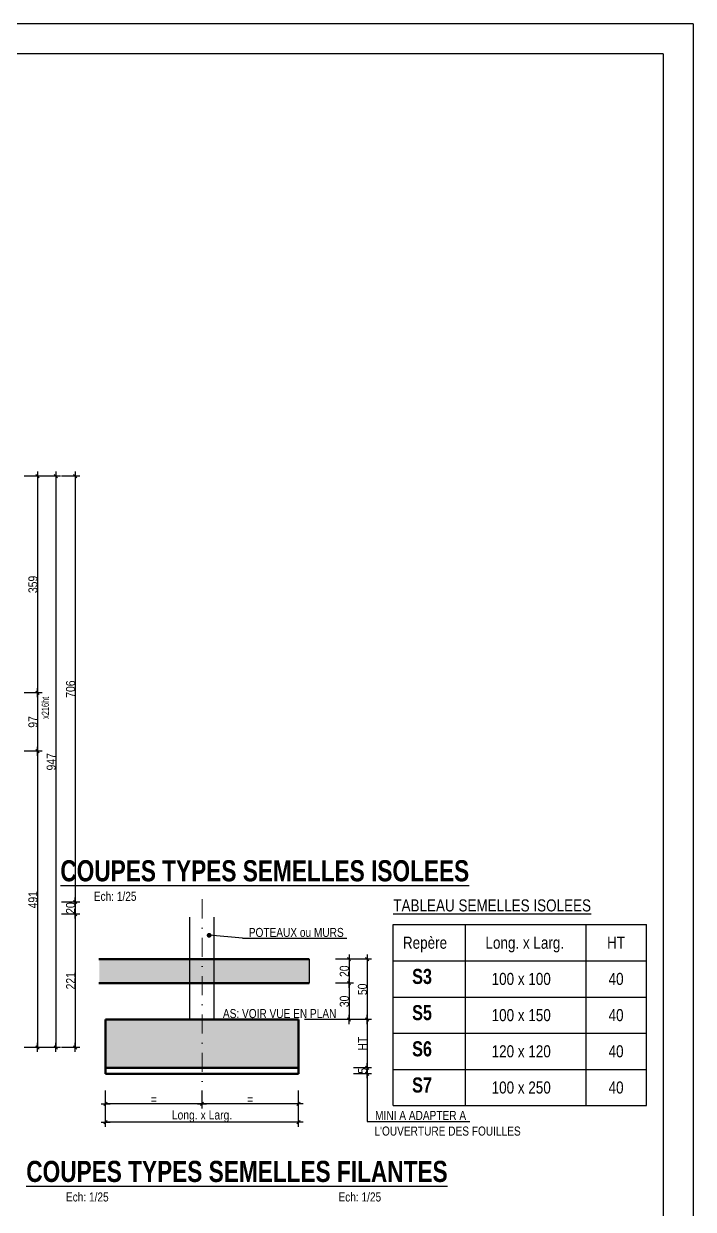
# Model space of a CAD drawing. Header units: centimetres. Extents: x -4990 to 114398, y -61489 to -12305.
# Drawn here: x 57087 to 58198, y -35839 to -33873 of the extents above; entities that cross this region are included whole.
import ezdxf
from ezdxf.enums import TextEntityAlignment as Align

# ---------------------------------------------------------------- set-up
doc = ezdxf.new("R2010")
doc.units = ezdxf.units.CM
doc.header["$LTSCALE"] = 0.5
doc.linetypes.add('TIRETPT2', pattern=[12.7, 6.35, -3.175, 0, -3.175])
doc.linetypes.add('TIRETPTX2', pattern=[50.8, 25.4, -12.7, 0, -12.7])
doc.layers.get('0').update_dxf_attribs({"linetype": 'CONTINUOUS'})
doc.layers.get('DEFPOINTS').update_dxf_attribs({"linetype": 'CONTINUOUS'})
for name, color, linetype in [('01_cote_gen', 4, 'CONTINUOUS'), ('01_linteaux', 2, 'CONTINUOUS'), ('01_poch_murs', 253, 'CONTINUOUS'), ('01_poch_poteaux', 250, 'CONTINUOUS'), ('01_texte', 230, 'CONTINUOUS'), ('AA_COTES', 2, 'CONTINUOUS')]:
    doc.layers.add(name, color=color, linetype=linetype)
doc.layers.add('01_murs_coup', color=5, linetype='CONTINUOUS', lineweight=60)
doc.layers.add('01_tram_axes', color=2, linetype='TIRETPTX2', lineweight=9)
doc.styles.add('ARIAL', font='arial.ttf')
doc.styles.add('impact', font='impact.ttf')
doc.styles.add('MATTE_TXT', font='arial.ttf')
doc.styles.add('STYLE2', font='ARIALN.TTF')
doc.dimstyles.new('JB25', dxfattribs={"dimscale": 0.1, "dimtxt": 150, "dimasz": 15, "dimexe": 0.1, "dimexo": 0.1, "dimgap": 0.09, "dimtad": 1, "dimdec": 1, "dimlfac": 0.5, "dimdsep": 46, "dimtxsty": 'STYLE2', "dimblk1": 'BOND_G', "dimblk2": 'BOND_D', "dimsah": 1, "dimcen": 1.5, "dimdle": 0.01, "dimse1": 1, "dimse2": 1, "dimclrd": 4, "dimclre": 2, "dimclrt": 6, "dimazin": 2, "dimtfac": 2.333333, "dimtdec": 1, "dimtix": 1, "dimtmove": 2, "dimatfit": 3, "dimldrblk": 'BOND_G', "dimfxl": 1, "dimtolj": 1, "dimtzin": 0, "dimarcsym": 0})
doc.dimstyles.new('JB50', dxfattribs={"dimscale": 0.1, "dimtxt": 150, "dimasz": 15, "dimexe": 0.1, "dimexo": 0.1, "dimgap": 0.09, "dimtad": 1, "dimdec": 1, "dimdsep": 46, "dimtxsty": 'STYLE2', "dimblk1": 'BOND_G', "dimblk2": 'BOND_D', "dimsah": 1, "dimcen": 1.5, "dimdle": 0.01, "dimse1": 1, "dimse2": 1, "dimclrd": 4, "dimclre": 2, "dimclrt": 6, "dimazin": 2, "dimtfac": 2.333333, "dimtdec": 1, "dimtix": 1, "dimtmove": 2, "dimatfit": 3, "dimldrblk": 'BOND_G', "dimfxl": 1, "dimtolj": 1, "dimtzin": 0, "dimarcsym": 0})

# ---------------------------------------------------------------- blocks, each defined once
blk = doc.blocks.new('BOND_G')
at = {"layer": 'AA_COTES', "color": 0}
for p, q in [((0, -5), (0, 15)), ((5, 0), (-5, 0)), ((1.8, 1.8), (-1.8, -1.8))]:
    blk.add_line(p, q, dxfattribs=at)
blk = doc.blocks.new('BOND_D')
at = {"layer": 'AA_COTES', "color": 0}
for p, q in [((5, 0), (-5, 0)), ((-1.8, -1.8), (1.8, 1.8)), ((0, 5), (0, -15))]:
    blk.add_line(p, q, dxfattribs=at)
blk = doc.blocks.new('*D3503')
at = {"layer": '01_poch_poteaux', "color": 4, "lineweight": -2, "transparency": 16777216}
blk.add_line((57541.7, -35663.9), (57384.7, -35663.9), dxfattribs=at)
at = {"layer": 'DEFPOINTS', "color": 0}
for p in [(57383.2, -35625.8), (57543.2, -35613.9), (57383.2, -35663.9)]:
    blk.add_point(p, dxfattribs=at)
at = {"layer": '01_poch_poteaux', "color": 4, "lineweight": -2, "transparency": 16777216, "xscale": 1.5, "yscale": 1.5, "zscale": 1.5, "rotation": 180}
blk.add_blockref('BOND_D', (57383.2, -35663.9), dxfattribs=at)
at = {"layer": '01_poch_poteaux', "color": 4, "lineweight": -2, "transparency": 16777216, "xscale": 1.5, "yscale": 1.5, "zscale": 1.5}
blk.add_blockref('BOND_G', (57543.2, -35663.9), dxfattribs=at)
at = {"layer": '01_poch_poteaux', "color": 6, "transparency": 16777216, "insert": (57463.2, -35656.3), "char_height": 15, "attachment_point": 5, "style": 'STYLE2'}
blk.add_mtext('\\A1;=', dxfattribs=at)
blk = doc.blocks.new('*D3504')
at = {"layer": '01_poch_poteaux', "color": 4, "lineweight": -2, "transparency": 16777216}
blk.add_line((57381.7, -35663.9), (57224.7, -35663.9), dxfattribs=at)
at = {"layer": 'DEFPOINTS', "color": 0}
for p in [(57223.2, -35625.8), (57383.2, -35613.9), (57223.2, -35663.9)]:
    blk.add_point(p, dxfattribs=at)
at = {"layer": '01_poch_poteaux', "color": 4, "lineweight": -2, "transparency": 16777216, "xscale": 1.5, "yscale": 1.5, "zscale": 1.5, "rotation": 180}
blk.add_blockref('BOND_D', (57223.2, -35663.9), dxfattribs=at)
at = {"layer": '01_poch_poteaux', "color": 4, "lineweight": -2, "transparency": 16777216, "xscale": 1.5, "yscale": 1.5, "zscale": 1.5}
blk.add_blockref('BOND_G', (57383.2, -35663.9), dxfattribs=at)
at = {"layer": '01_poch_poteaux', "color": 6, "transparency": 16777216, "insert": (57303.2, -35656.3), "char_height": 15, "attachment_point": 5, "style": 'STYLE2'}
blk.add_mtext('\\A1;=', dxfattribs=at)
blk = doc.blocks.new('*D3505')
at = {"layer": '01_cote_gen', "color": 4, "lineweight": -2, "transparency": 16777216}
blk.add_line((57627, -35425.4), (57627, -35462.4), dxfattribs=at)
at = {"layer": 'DEFPOINTS', "color": 0}
for p in [(57604.5, -35423.9), (57604.5, -35463.9), (57627, -35463.9)]:
    blk.add_point(p, dxfattribs=at)
at = {"layer": '01_cote_gen', "color": 4, "lineweight": -2, "transparency": 16777216, "xscale": 1.5, "yscale": 1.5, "zscale": 1.5}
for name, p, rotation in [('BOND_G', (57627, -35423.9), 90), ('BOND_D', (57627, -35463.9), 270)]:
    blk.add_blockref(name, p, dxfattribs=dict(at, rotation=rotation))
at = {"layer": '01_cote_gen', "color": 6, "transparency": 16777216, "insert": (57619.3, -35443.9), "char_height": 15, "attachment_point": 5, "rotation": 90, "style": 'STYLE2'}
blk.add_mtext('\\A1;20', dxfattribs=at)
blk = doc.blocks.new('*D3506')
at = {"layer": '01_cote_gen', "color": 4, "lineweight": -2, "transparency": 16777216}
blk.add_line((57627, -35465.4), (57627, -35522.4), dxfattribs=at)
at = {"layer": 'DEFPOINTS', "color": 0}
for p in [(57604.5, -35463.9), (57586.6, -35523.9), (57627, -35523.9)]:
    blk.add_point(p, dxfattribs=at)
at = {"layer": '01_cote_gen', "color": 4, "lineweight": -2, "transparency": 16777216, "xscale": 1.5, "yscale": 1.5, "zscale": 1.5}
for name, p, rotation in [('BOND_G', (57627, -35463.9), 90), ('BOND_D', (57627, -35523.9), 270)]:
    blk.add_blockref(name, p, dxfattribs=dict(at, rotation=rotation))
at = {"layer": '01_cote_gen', "color": 6, "transparency": 16777216, "insert": (57619.3, -35493.9), "char_height": 15, "attachment_point": 5, "rotation": 90, "style": 'STYLE2'}
blk.add_mtext('\\A1;30', dxfattribs=at)
blk = doc.blocks.new('*D3507')
at = {"layer": '01_cote_gen', "color": 4, "lineweight": -2, "transparency": 16777216}
blk.add_line((57541.7, -35694.2), (57224.7, -35694.2), dxfattribs=at)
at = {"layer": 'DEFPOINTS', "color": 0}
for p in [(57223.2, -35671.4), (57543.2, -35671.4), (57223.2, -35694.2)]:
    blk.add_point(p, dxfattribs=at)
at = {"layer": '01_cote_gen', "color": 4, "lineweight": -2, "transparency": 16777216, "xscale": 1.5, "yscale": 1.5, "zscale": 1.5, "rotation": 180}
blk.add_blockref('BOND_D', (57223.2, -35694.2), dxfattribs=at)
at = {"layer": '01_cote_gen', "color": 4, "lineweight": -2, "transparency": 16777216, "xscale": 1.5, "yscale": 1.5, "zscale": 1.5}
blk.add_blockref('BOND_G', (57543.2, -35694.2), dxfattribs=at)
at = {"layer": '01_cote_gen', "color": 6, "transparency": 16777216, "insert": (57383.2, -35684.4), "char_height": 15, "attachment_point": 5, "style": 'STYLE2'}
blk.add_mtext('\\A1;Long. x Larg.', dxfattribs=at)
blk = doc.blocks.new('*D3508')
at = {"layer": '01_cote_gen', "color": 4, "lineweight": -2, "transparency": 16777216}
blk.add_line((57657, -35605.4), (57657, -35612.4), dxfattribs=at)
at = {"layer": 'DEFPOINTS', "color": 0}
for p in [(57616.6, -35603.9), (57616.6, -35613.9), (57657, -35613.9)]:
    blk.add_point(p, dxfattribs=at)
at = {"layer": '01_cote_gen', "color": 4, "lineweight": -2, "transparency": 16777216, "xscale": 1.5, "yscale": 1.5, "zscale": 1.5}
for name, p, rotation in [('BOND_G', (57657, -35603.9), 90), ('BOND_D', (57657, -35613.9), 270)]:
    blk.add_blockref(name, p, dxfattribs=dict(at, rotation=rotation))
at = {"layer": '01_cote_gen', "color": 6, "transparency": 16777216, "insert": (57649.4, -35608.9), "char_height": 15, "attachment_point": 5, "rotation": 90, "style": 'STYLE2'}
blk.add_mtext('\\A1;5', dxfattribs=at)
blk = doc.blocks.new('*D3509')
at = {"layer": '01_cote_gen', "color": 4, "lineweight": -2, "transparency": 16777216}
blk.add_line((57657, -35525.4), (57657, -35602.4), dxfattribs=at)
at = {"layer": 'DEFPOINTS', "color": 0}
for p in [(57634.5, -35523.9), (57634.5, -35603.9), (57657, -35603.9)]:
    blk.add_point(p, dxfattribs=at)
at = {"layer": '01_cote_gen', "color": 4, "lineweight": -2, "transparency": 16777216, "xscale": 1.5, "yscale": 1.5, "zscale": 1.5}
for name, p, rotation in [('BOND_G', (57657, -35523.9), 90), ('BOND_D', (57657, -35603.9), 270)]:
    blk.add_blockref(name, p, dxfattribs=dict(at, rotation=rotation))
at = {"layer": '01_cote_gen', "color": 6, "transparency": 16777216, "insert": (57649.5, -35563.9), "char_height": 15, "attachment_point": 5, "rotation": 90, "style": 'STYLE2'}
blk.add_mtext('\\A1;HT', dxfattribs=at)
blk = doc.blocks.new('*D3510')
at = {"layer": '01_cote_gen', "color": 4, "lineweight": -2, "transparency": 16777216}
blk.add_line((57657, -35425.4), (57657, -35522.4), dxfattribs=at)
at = {"layer": 'DEFPOINTS', "color": 0}
for p in [(57634.5, -35423.9), (57649.5, -35523.9), (57657, -35523.9)]:
    blk.add_point(p, dxfattribs=at)
at = {"layer": '01_cote_gen', "color": 4, "lineweight": -2, "transparency": 16777216, "xscale": 1.5, "yscale": 1.5, "zscale": 1.5}
for name, p, rotation in [('BOND_G', (57657, -35423.9), 90), ('BOND_D', (57657, -35523.9), 270)]:
    blk.add_blockref(name, p, dxfattribs=dict(at, rotation=rotation))
at = {"layer": '01_cote_gen', "color": 6, "transparency": 16777216, "insert": (57649.3, -35473.9), "char_height": 15, "attachment_point": 5, "rotation": 90, "style": 'STYLE2'}
blk.add_mtext('\\A1;50', dxfattribs=at)
blk = doc.blocks.new('*D3573')
at = {"layer": '01_cote_gen', "color": 4, "lineweight": -2, "ltscale": 2, "transparency": 16777216}
blk.add_line((57110.5, -34624.7), (57110.5, -34980.7), dxfattribs=at)
at = {"layer": 'DEFPOINTS', "color": 0, "ltscale": 2}
for p in [(57027.8, -34623.2), (57027.8, -34982.2), (57110.5, -34982.2)]:
    blk.add_point(p, dxfattribs=at)
at = {"layer": '01_cote_gen', "color": 4, "lineweight": -2, "ltscale": 2, "transparency": 16777216, "xscale": 1.5, "yscale": 1.5, "zscale": 1.5}
for name, p, rotation in [('BOND_G', (57110.5, -34623.2), 90), ('BOND_D', (57110.5, -34982.2), 270)]:
    blk.add_blockref(name, p, dxfattribs=dict(at, rotation=rotation))
at = {"layer": '01_cote_gen', "color": 6, "ltscale": 2, "transparency": 16777216, "insert": (57102.8, -34802.7), "char_height": 15, "attachment_point": 5, "rotation": 90, "style": 'STYLE2'}
blk.add_mtext('\\A1;359', dxfattribs=at)
blk = doc.blocks.new('*D3574')
at = {"layer": '01_cote_gen', "color": 4, "lineweight": -2, "ltscale": 2, "transparency": 16777216}
blk.add_line((57110.5, -34983.7), (57110.5, -35077.7), dxfattribs=at)
at = {"layer": 'DEFPOINTS', "color": 0, "ltscale": 2}
for p in [(57088, -34982.2), (57027.8, -35079.2), (57110.5, -35079.2)]:
    blk.add_point(p, dxfattribs=at)
at = {"layer": '01_cote_gen', "color": 4, "lineweight": -2, "ltscale": 2, "transparency": 16777216, "xscale": 1.5, "yscale": 1.5, "zscale": 1.5}
for name, p, rotation in [('BOND_G', (57110.5, -34982.2), 90), ('BOND_D', (57110.5, -35079.2), 270)]:
    blk.add_blockref(name, p, dxfattribs=dict(at, rotation=rotation))
at = {"layer": '01_cote_gen', "color": 6, "ltscale": 2, "transparency": 16777216, "insert": (57102.8, -35030.7), "char_height": 15, "attachment_point": 5, "rotation": 90, "style": 'STYLE2'}
blk.add_mtext('\\A1;97', dxfattribs=at)
blk = doc.blocks.new('*D3575')
at = {"layer": '01_cote_gen', "color": 4, "lineweight": -2, "ltscale": 2, "transparency": 16777216}
blk.add_line((57110.5, -35080.7), (57110.5, -35568.7), dxfattribs=at)
at = {"layer": 'DEFPOINTS', "color": 0, "ltscale": 2}
for p in [(57088, -35079.2), (57014.5, -35570.2), (57110.5, -35570.2)]:
    blk.add_point(p, dxfattribs=at)
at = {"layer": '01_cote_gen', "color": 4, "lineweight": -2, "ltscale": 2, "transparency": 16777216, "xscale": 1.5, "yscale": 1.5, "zscale": 1.5}
for name, p, rotation in [('BOND_G', (57110.5, -35079.2), 90), ('BOND_D', (57110.5, -35570.2), 270)]:
    blk.add_blockref(name, p, dxfattribs=dict(at, rotation=rotation))
at = {"layer": '01_cote_gen', "color": 6, "ltscale": 2, "transparency": 16777216, "insert": (57102.8, -35325.4), "char_height": 15, "attachment_point": 5, "rotation": 90, "style": 'STYLE2'}
blk.add_mtext('\\A1;491', dxfattribs=at)
blk = doc.blocks.new('*D3576')
at = {"layer": '01_cote_gen', "color": 4, "lineweight": -2, "ltscale": 2, "transparency": 16777216}
blk.add_line((57140.8, -34624.7), (57140.8, -35568.7), dxfattribs=at)
at = {"layer": 'DEFPOINTS', "color": 0, "ltscale": 2}
for p in [(57088, -34623.2), (57088, -35570.2), (57140.8, -35570.2)]:
    blk.add_point(p, dxfattribs=at)
at = {"layer": '01_cote_gen', "color": 4, "lineweight": -2, "ltscale": 2, "transparency": 16777216, "xscale": 1.5, "yscale": 1.5, "zscale": 1.5}
for name, p, rotation in [('BOND_G', (57140.8, -34623.2), 90), ('BOND_D', (57140.8, -35570.2), 270)]:
    blk.add_blockref(name, p, dxfattribs=dict(at, rotation=rotation))
at = {"layer": '01_cote_gen', "color": 6, "ltscale": 2, "transparency": 16777216, "insert": (57133.1, -35096.7), "char_height": 15, "attachment_point": 5, "rotation": 90, "style": 'STYLE2'}
blk.add_mtext('\\A1;947', dxfattribs=at)
blk = doc.blocks.new('*D3580')
at = {"layer": '01_cote_gen', "color": 4, "lineweight": -2, "ltscale": 2, "transparency": 16777216}
blk.add_line((57172.8, -34624.7), (57172.8, -35327.7), dxfattribs=at)
at = {"layer": 'DEFPOINTS', "color": 0, "ltscale": 2}
for p in [(57148.3, -34623.2), (57043.1, -35329.2), (57172.8, -35329.2)]:
    blk.add_point(p, dxfattribs=at)
at = {"layer": '01_cote_gen', "color": 4, "lineweight": -2, "ltscale": 2, "transparency": 16777216, "xscale": 1.5, "yscale": 1.5, "zscale": 1.5}
for name, p, rotation in [('BOND_G', (57172.8, -34623.2), 90), ('BOND_D', (57172.8, -35329.2), 270)]:
    blk.add_blockref(name, p, dxfattribs=dict(at, rotation=rotation))
at = {"layer": '01_cote_gen', "color": 6, "ltscale": 2, "transparency": 16777216, "insert": (57165.2, -34976.2), "char_height": 15, "attachment_point": 5, "rotation": 90, "style": 'STYLE2'}
blk.add_mtext('\\A1;706', dxfattribs=at)
blk = doc.blocks.new('*D3581')
at = {"layer": '01_cote_gen', "color": 4, "lineweight": -2, "ltscale": 2, "transparency": 16777216}
blk.add_line((57172.8, -35330.7), (57172.8, -35347.7), dxfattribs=at)
at = {"layer": 'DEFPOINTS', "color": 0, "ltscale": 2}
for p in [(57050.5, -35329.2), (57050.5, -35349.2), (57172.8, -35349.2)]:
    blk.add_point(p, dxfattribs=at)
at = {"layer": '01_cote_gen', "color": 4, "lineweight": -2, "ltscale": 2, "transparency": 16777216, "xscale": 1.5, "yscale": 1.5, "zscale": 1.5}
for name, p, rotation in [('BOND_G', (57172.8, -35329.2), 90), ('BOND_D', (57172.8, -35349.2), 270)]:
    blk.add_blockref(name, p, dxfattribs=dict(at, rotation=rotation))
at = {"layer": '01_cote_gen', "color": 6, "ltscale": 2, "transparency": 16777216, "insert": (57165.2, -35339.2), "char_height": 15, "attachment_point": 5, "rotation": 90, "style": 'STYLE2'}
blk.add_mtext('\\A1;20', dxfattribs=at)
blk = doc.blocks.new('*D3582')
at = {"layer": '01_cote_gen', "color": 4, "lineweight": -2, "ltscale": 2, "transparency": 16777216}
blk.add_line((57172.8, -35350.7), (57172.8, -35568.7), dxfattribs=at)
at = {"layer": 'DEFPOINTS', "color": 0, "ltscale": 2}
for p in [(56753.1, -35349.2), (56727.8, -35570.2), (57172.8, -35570.2)]:
    blk.add_point(p, dxfattribs=at)
at = {"layer": '01_cote_gen', "color": 4, "lineweight": -2, "ltscale": 2, "transparency": 16777216, "xscale": 1.5, "yscale": 1.5, "zscale": 1.5}
for name, p, rotation in [('BOND_G', (57172.8, -35349.2), 90), ('BOND_D', (57172.8, -35570.2), 270)]:
    blk.add_blockref(name, p, dxfattribs=dict(at, rotation=rotation))
at = {"layer": '01_cote_gen', "color": 6, "ltscale": 2, "transparency": 16777216, "insert": (57165.3, -35459.7), "char_height": 15, "attachment_point": 5, "rotation": 90, "style": 'STYLE2'}
blk.add_mtext('\\A1;221', dxfattribs=at)

msp = doc.modelspace()

# ---------------------------------------------------------------- hatches: boundary and pattern name
at = {"layer": '01_poch_murs'}
h = msp.add_hatch(color=256, dxfattribs=at)
h.dxf.hatch_style = 1
h.paths.add_polyline_path([(57561.069, -35423.894), (57212.666, -35423.893), (57212.666, -35463.893), (57561.069, -35463.894)])
h.paths.add_polyline_path([(57543.161, -35523.891), (57223.161, -35523.891), (57223.161, -35603.891), (57543.161, -35603.891)])

# ---------------------------------------------------------------- linework, layer by layer
msp.add_line((58197.974, -33873.211), (58197.974, -36588.211))
at = {"layer": '01_cote_gen'}
msp.add_line((58197.974, -33873.211), (52257.974, -33873.211), dxfattribs=at)
at = {"layer": '01_linteaux'}
for p, q in [((57363.161, -35523.891), (57363.161, -35354.303)), ((57403.161, -35523.891), (57403.161, -35354.303))]:
    msp.add_line(p, q, dxfattribs=at)
at = {"layer": '01_murs_coup', "linetype": 'Continuous', "lineweight": 50}
for p, q in [((57211.84, -35423.893), (57561.069, -35423.894)), ((57211.84, -35463.893), (57561.069, -35463.894)), ((57543.161, -35523.891), (57223.161, -35523.891)), ((57223.161, -35523.891), (57223.161, -35613.891)), ((57543.161, -35613.891), (57543.161, -35523.891)), ((57543.161, -35603.891), (57223.161, -35603.891)), ((57543.161, -35613.891), (57223.161, -35613.891))]:
    msp.add_line(p, q, dxfattribs=at)
at = {"layer": '01_poch_murs'}
msp.add_line((57561.069, -35423.894), (57561.069, -35463.894), dxfattribs=at)
at = {"layer": '01_texte'}
for p, q in [((58147.974, -33923.211), (52307.974, -33923.211)), ((58147.974, -33923.211), (58147.974, -36588.211)), ((57700.361, -35426.704), (57700.361, -35366.704)), ((57700.361, -35366.704), (57820.361, -35366.704)), ((57820.361, -35426.704), (57820.361, -35366.704)), ((57820.361, -35366.704), (58020.361, -35366.704)), ((58020.361, -35426.704), (58020.361, -35366.704)), ((58020.361, -35366.704), (58120.361, -35366.704)), ((58020.361, -35426.704), (58020.361, -35366.704)), ((58120.361, -35426.704), (58120.361, -35366.704)), ((57450.36, -35389.262), (57395.016, -35384.359)), ((57450.36, -35389.262), (57623.492, -35389.262)), ((57700.361, -35426.704), (57820.361, -35426.704)), ((57700.361, -35486.704), (57700.361, -35426.704)), ((57820.361, -35486.704), (57820.361, -35426.704)), ((57820.361, -35426.704), (58020.361, -35426.704)), ((58020.361, -35426.704), (58120.361, -35426.704)), ((58020.361, -35486.704), (58020.361, -35426.704)), ((58120.361, -35486.704), (58120.361, -35426.704)), ((57700.361, -35606.704), (57700.361, -35486.704)), ((57700.361, -35486.704), (57820.361, -35486.704)), ((57820.361, -35606.704), (57820.361, -35486.704)), ((57820.361, -35486.704), (58020.361, -35486.704)), ((58020.361, -35606.704), (58020.361, -35486.704)), ((58020.361, -35606.704), (58020.361, -35486.704)), ((58020.361, -35486.704), (58120.361, -35486.704)), ((58120.361, -35606.704), (58120.361, -35486.704)), ((57604.512, -35523.891), (57552.915, -35523.891)), ((57700.361, -35546.704), (57820.361, -35546.704)), ((57820.361, -35546.704), (58020.361, -35546.704)), ((58020.361, -35546.704), (58120.361, -35546.704)), ((57657.012, -35611.391), (57657.012, -35692.762)), ((57700.361, -35666.704), (57700.361, -35606.704)), ((57700.361, -35606.704), (57820.361, -35606.704)), ((57820.361, -35606.704), (58020.361, -35606.704)), ((57820.361, -35666.704), (57820.361, -35606.704)), ((58020.361, -35606.704), (58120.361, -35606.704)), ((58020.361, -35666.704), (58020.361, -35606.704)), ((58120.361, -35666.704), (58120.361, -35606.704)), ((57700.361, -35666.704), (57820.361, -35666.704)), ((57820.361, -35666.704), (58020.361, -35666.704)), ((58020.361, -35666.704), (58120.361, -35666.704)), ((57657.012, -35692.762), (57827.505, -35692.762))]:
    msp.add_line(p, q, dxfattribs=at)
at = {"layer": '01_texte', "const_width": 4}
msp.add_lwpolyline([(57393.016, -35384.359, 1), (57397.016, -35384.359, 1)], format="xyb", close=True, dxfattribs=at)
at = {"layer": '01_tram_axes', "linetype": 'TIRETPT2', "ltscale": 10}
msp.add_line((57383.161, -35324.717), (57383.161, -35671.354), dxfattribs=at)

# ---------------------------------------------------------------- block references
at = {"layer": '01_cote_gen', "color": 4, "xscale": 1.5, "yscale": 1.5, "zscale": 1.5}
for name, p, rotation in [('BOND_G', (57657.012, -35523.891), 90), ('BOND_D', (57657.012, -35603.891), 270)]:
    msp.add_blockref(name, p, dxfattribs=dict(at, rotation=rotation))

# ---------------------------------------------------------------- texts
at = {"layer": '01_texte', "style": 'ARIAL', "width": 0.7}
msp.add_text('x216ht', height=12, rotation=90, dxfattribs=at).set_placement((57129.307, -35025.599))
at = {"layer": '01_texte', "style": 'impact'}
for s, height, p in [('%%UCOUPES TYPES SEMELLES ISOLEES', 35, (57487.266, -35305.355)), ('S3', 25, (57748.089, -35472.505)), ('S5', 25, (57748.089, -35532.505)), ('S6', 25, (57748.089, -35592.505)), ('S7', 25, (57748.089, -35652.505)), ('%%UCOUPES TYPES SEMELLES FILANTES', 35, (57441.102, -35803.72))]:
    msp.add_text(s, height=height, dxfattribs=at).set_placement(p, align=Align.BOTTOM_CENTER)
at = {"layer": '01_texte', "style": 'MATTE_TXT', "width": 0.8}
for s, height, p in [('Ech: 1/25', 15, (57239.108, -35331.722)), ('%%UTABLEAU SEMELLES ISOLEES', 20, (57864.414, -35350.795)), ('POTEAUX ou MURS', 15, (57539.456, -35391.589)), ('Repère', 20, (57753.007, -35412.646)), ('Long. x Larg.', 20, (57918.478, -35412.646)), ('HT', 20, (58069.903, -35412.646)), ('100 x 100', 20, (57912.569, -35472.646)), ('40', 20, (58069.903, -35472.646)), ('AS: VOIR VUE EN PLAN', 15, (57511.939, -35526.045)), ('100 x 150', 20, (57912.569, -35532.646)), ('40', 20, (58069.903, -35532.646)), ('120 x 120', 20, (57912.569, -35592.646)), ('40', 20, (58069.903, -35592.646)), ('100 x 250', 20, (57912.569, -35652.646)), ('40', 20, (58069.903, -35652.646)), ('MINI A ADAPTER A', 15, (57745.744, -35694.916)), ("L'OUVERTURE DES FOUILLES", 15, (57790.412, -35720.838)), ('Ech: 1/25', 15, (57192.944, -35830.087)), ('Ech: 1/25', 15, (57644.911, -35830.087))]:
    msp.add_text(s, height=height, dxfattribs=at).set_placement(p, align=Align.BOTTOM_CENTER)

# ---------------------------------------------------------------- dimensions: what is measured, and where the dimension line sits
at = {"layer": '01_cote_gen', "ltscale": 2}
for base, p1, p2, picture, middle in [((57110.503, -34982.186), (57027.848, -34623.232), (57027.848, -34982.186), '*D3573', (57102.835, -34802.709)), ((57172.829, -35329.241), (57148.273, -34623.232), (57043.131, -35329.241), '*D3580', (57165.161, -34976.236)), ((57140.773, -35570.199), (57088.003, -34623.232), (57088.003, -35570.199), '*D3576', (57133.105, -35096.715)), ((57110.503, -35079.186), (57088.003, -34982.186), (57027.848, -35079.186), '*D3574', (57102.835, -35030.686)), ((57172.829, -35349.237), (57050.548, -35329.24), (57050.548, -35349.237), '*D3581', (57165.161, -35339.238)), ((57172.829, -35570.199), (56753.085, -35349.237), (56727.809, -35570.199), '*D3582', (57165.289, -35459.718))]:
    dim = msp.add_linear_dim(base=base, p1=p1, p2=p2, angle=90, dimstyle='JB50', dxfattribs=at)
    dim.commit()
    dim.dimension.update_dxf_attribs({"geometry": picture, "text_midpoint": middle})
dim = msp.add_linear_dim(base=(57110.503, -35570.199), p1=(57088.003, -35079.186), p2=(57014.536, -35570.199), angle=90, dimstyle='JB50', dxfattribs=at)
dim.commit()
dim.dimension.update_dxf_attribs({"geometry": '*D3575', "text_midpoint": (57102.835, -35325.392), "dimtype": 160})
at = {"layer": '01_cote_gen'}
for base, p1, p2, picture, middle in [((57627.012, -35463.894), (57604.512, -35423.894), (57604.512, -35463.894), '*D3505', (57619.345, -35443.894)), ((57657.012, -35523.891), (57634.512, -35423.894), (57649.512, -35523.891), '*D3510', (57649.345, -35473.893)), ((57627.012, -35523.891), (57604.512, -35463.894), (57586.605, -35523.891), '*D3506', (57619.345, -35493.893)), ((57657.012, -35613.891), (57616.605, -35603.891), (57616.605, -35613.891), '*D3508', (57649.375, -35608.891))]:
    dim = msp.add_linear_dim(base=base, p1=p1, p2=p2, angle=90, dimstyle='JB25', dxfattribs=at)
    dim.commit()
    dim.dimension.update_dxf_attribs({"geometry": picture, "text_midpoint": middle})
dim = msp.add_linear_dim(base=(57657.012, -35603.891), p1=(57634.512, -35523.891), p2=(57634.512, -35603.891), angle=90, text='HT', dimstyle='JB25', dxfattribs=at)
dim.commit()
dim.dimension.update_dxf_attribs({"geometry": '*D3509', "text_midpoint": (57649.503, -35563.891)})
dim = msp.add_linear_dim(base=(57223.161, -35694.162), p1=(57543.161, -35671.354), p2=(57223.161, -35671.354), text='Long. x Larg.', dimstyle='JB25', dxfattribs=at)
dim.commit()
dim.dimension.update_dxf_attribs({"geometry": '*D3507', "text_midpoint": (57383.161, -35684.448)})
at = {"layer": '01_poch_poteaux'}
for base, p1, p2, picture, middle in [((57223.161, -35663.854), (57383.161, -35613.891), (57223.161, -35625.799), '*D3504', (57303.161, -35656.345)), ((57383.161, -35663.854), (57543.161, -35613.891), (57383.161, -35625.799), '*D3503', (57463.161, -35656.345))]:
    dim = msp.add_linear_dim(base=base, p1=p1, p2=p2, text='=', dimstyle='JB25', dxfattribs=at)
    dim.commit()
    dim.dimension.update_dxf_attribs({"geometry": picture, "text_midpoint": middle})

doc.saveas('drawing.dxf')
